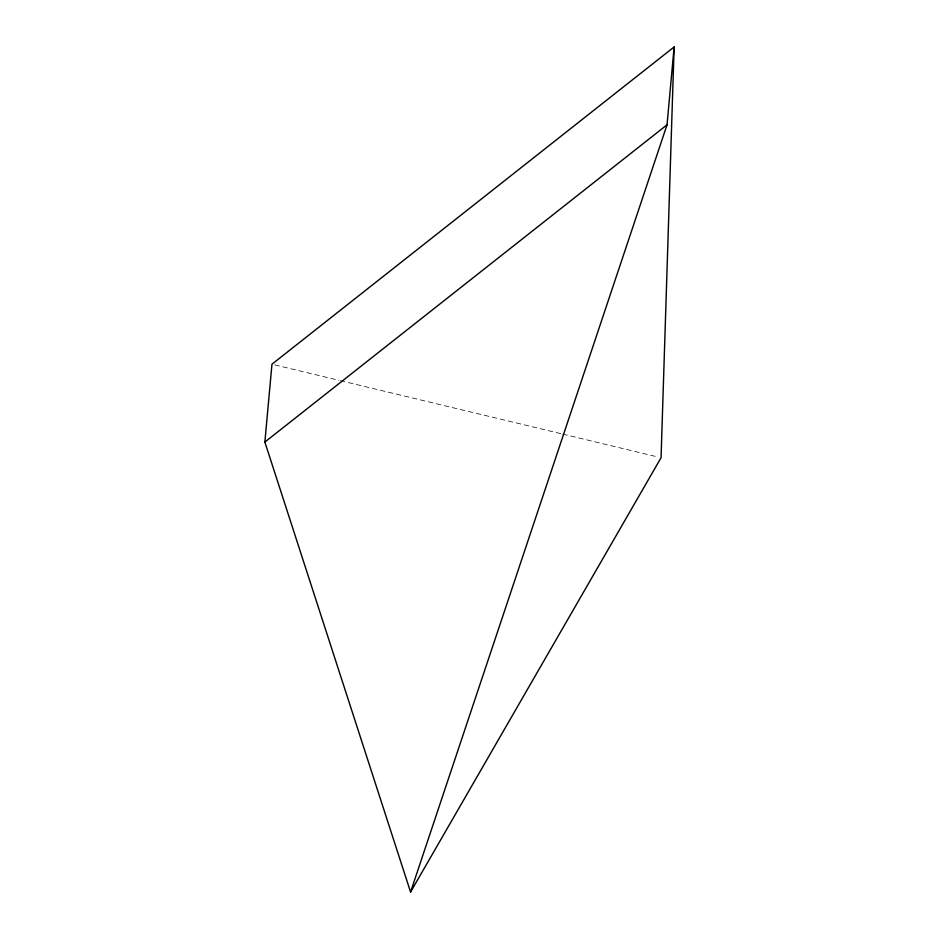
<?xml version="1.0" encoding="UTF-8"?>
<svg xmlns="http://www.w3.org/2000/svg" width="939" height="939" viewBox="0 0 939 939"><rect width="100%" height="100%" fill="white"/><g stroke="black" fill="none" stroke-linecap="round" stroke-linejoin="round"><path stroke-width="0.7" stroke-dasharray="4.7 3.52" d="M274.81 364.895L338.944 380.307M340.376 380.659L561.287 433.748M562.719 434.088L658.216 457.047"/><path stroke-width="1.41" d="M674.132 46.95L661.056 457.727L410.566 892.05L264.868 442.069L271.958 364.215L674.132 46.95L667.042 124.805L410.566 892.05M264.868 442.069L667.042 124.805"/></g></svg>
